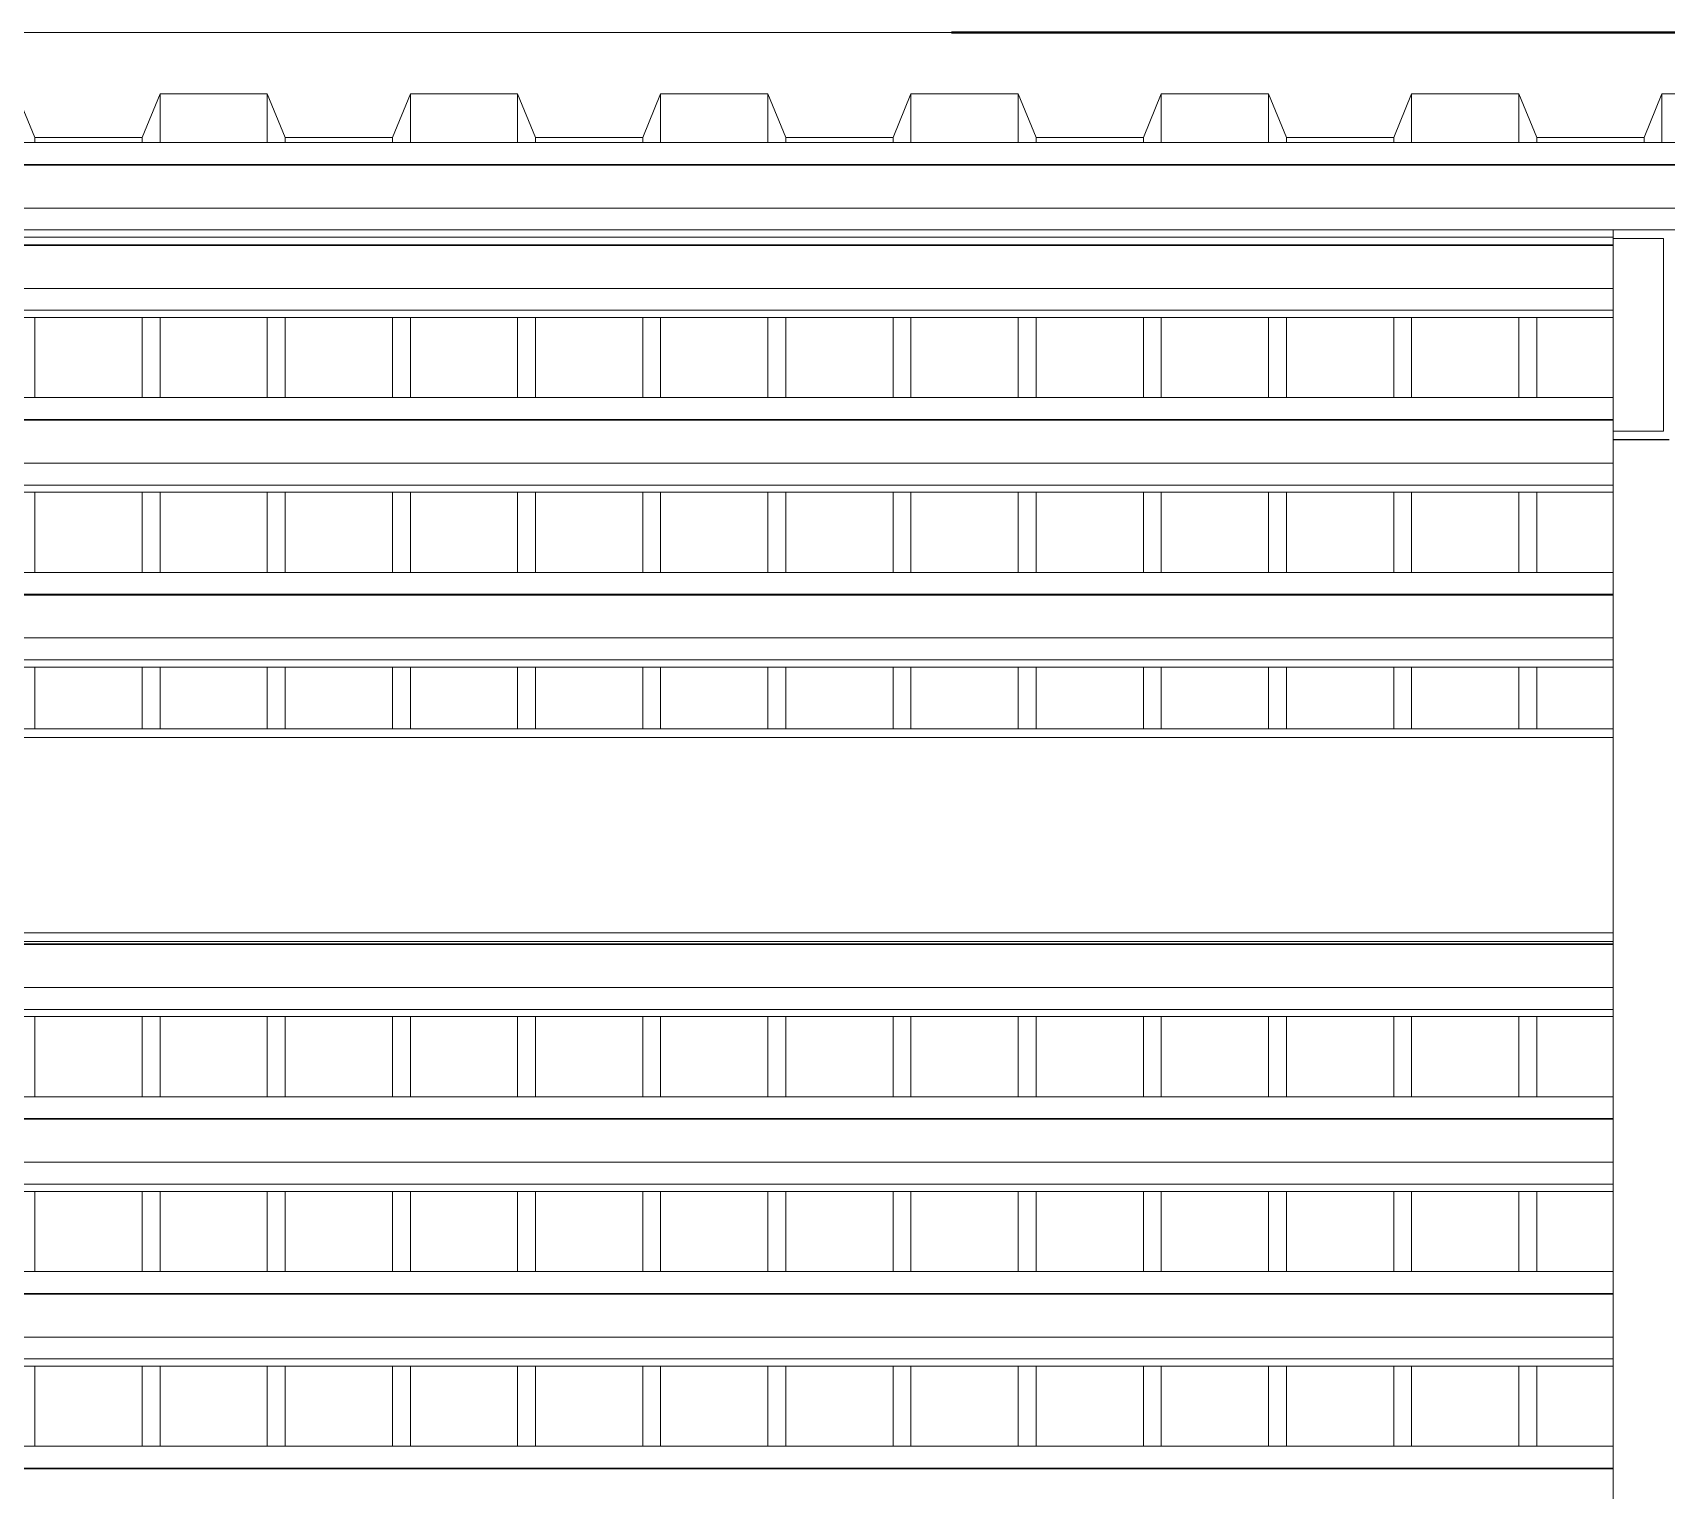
# Model space of a CAD drawing. Header units: metres. Extents: x 78 to 178, y -74 to 157.
# Drawn here: x 111.971 to 113.814, y -50.198 to -48.553 of the extents above; entities that cross this region are included whole.
import ezdxf

# ---------------------------------------------------------------- set-up
doc = ezdxf.new("R2010")
doc.units = ezdxf.units.M
doc.layers.add('01_Fina', color=252, linetype='Continuous', lineweight=15)
doc.layers.add('Cortes', color=7, linetype='Continuous', lineweight=40)

msp = doc.modelspace()

# ---------------------------------------------------------------- linework, layer by layer
at = {"layer": '01_Fina'}
for p, q in [((111.40859, -48.55302), (113.00741, -48.55302)), ((111.97342, -48.67139), (111.95325, -48.62207)), ((112.11463, -48.62207), (112.09445, -48.67139)), ((112.11463, -48.62207), (112.11463, -48.67704)), ((112.23566, -48.62207), (112.11463, -48.62207)), ((112.23566, -48.62207), (112.23566, -48.67704)), ((112.25583, -48.67139), (112.23566, -48.62207)), ((112.39704, -48.62207), (112.37687, -48.67139)), ((112.39704, -48.62207), (112.39704, -48.67704)), ((112.51807, -48.62207), (112.39704, -48.62207)), ((112.51807, -48.62207), (112.51807, -48.67704)), ((112.53825, -48.67139), (112.51807, -48.62207)), ((112.67945, -48.62207), (112.65928, -48.67139)), ((112.67945, -48.62207), (112.67945, -48.67704)), ((112.80049, -48.62207), (112.67945, -48.62207)), ((112.80049, -48.62207), (112.80049, -48.67704)), ((112.82066, -48.67139), (112.80049, -48.62207)), ((112.96187, -48.62207), (112.9417, -48.67139)), ((112.96187, -48.62207), (112.96187, -48.67704)), ((113.0829, -48.62207), (112.96187, -48.62207)), ((113.0829, -48.62207), (113.0829, -48.67704)), ((113.10307, -48.67139), (113.0829, -48.62207)), ((113.24428, -48.62207), (113.22411, -48.67139)), ((113.24428, -48.62207), (113.24428, -48.67704)), ((113.36532, -48.62207), (113.24428, -48.62207)), ((113.36532, -48.62207), (113.36532, -48.67704)), ((113.38549, -48.67139), (113.36532, -48.62207)), ((113.5267, -48.62207), (113.50652, -48.67139)), ((113.5267, -48.62207), (113.5267, -48.67704)), ((113.64773, -48.62207), (113.5267, -48.62207)), ((113.64773, -48.62207), (113.64773, -48.67704)), ((113.6679, -48.67139), (113.64773, -48.62207)), ((113.80911, -48.62207), (113.78894, -48.67139)), ((113.80911, -48.62207), (113.80911, -48.67704)), ((113.93014, -48.62207), (113.80911, -48.62207)), ((111.97342, -48.67139), (111.97342, -48.67704)), ((111.97342, -48.67139), (112.09445, -48.67139)), ((112.09445, -48.67139), (112.09445, -48.67704)), ((112.25583, -48.67139), (112.25583, -48.67704)), ((112.25583, -48.67139), (112.37687, -48.67139)), ((112.37687, -48.67139), (112.37687, -48.67704)), ((112.53825, -48.67139), (112.53825, -48.67704)), ((112.53825, -48.67139), (112.65928, -48.67139)), ((112.65928, -48.67139), (112.65928, -48.67704)), ((112.82066, -48.67139), (112.82066, -48.67704)), ((112.82066, -48.67139), (112.9417, -48.67139)), ((112.9417, -48.67139), (112.9417, -48.67704)), ((113.10307, -48.67139), (113.10307, -48.67704)), ((113.10307, -48.67139), (113.22411, -48.67139)), ((113.22411, -48.67139), (113.22411, -48.67704)), ((113.38549, -48.67139), (113.38549, -48.67704)), ((113.38549, -48.67139), (113.50652, -48.67139)), ((113.50652, -48.67139), (113.50652, -48.67704)), ((113.6679, -48.67139), (113.6679, -48.67704)), ((113.6679, -48.67139), (113.78894, -48.67139)), ((113.78894, -48.67139), (113.78894, -48.67704)), ((111.95325, -48.67704), (111.97342, -48.67704)), ((111.97342, -48.67704), (112.09445, -48.67704)), ((112.09445, -48.67704), (112.11463, -48.67704)), ((112.11463, -48.67704), (112.23566, -48.67704)), ((112.23566, -48.67704), (112.25583, -48.67704)), ((112.25583, -48.67704), (112.37687, -48.67704)), ((112.37687, -48.67704), (112.39704, -48.67704)), ((112.39704, -48.67704), (112.51807, -48.67704)), ((112.51807, -48.67704), (112.53825, -48.67704)), ((112.53825, -48.67704), (112.65928, -48.67704)), ((112.65928, -48.67704), (112.67945, -48.67704)), ((112.67945, -48.67704), (112.80049, -48.67704)), ((112.80049, -48.67704), (112.82066, -48.67704)), ((112.82066, -48.67704), (112.9417, -48.67704)), ((112.9417, -48.67704), (112.96187, -48.67704)), ((112.96187, -48.67704), (113.0829, -48.67704)), ((113.0829, -48.67704), (113.10307, -48.67704)), ((113.10307, -48.67704), (113.22411, -48.67704)), ((113.22411, -48.67704), (113.24428, -48.67704)), ((113.24428, -48.67704), (113.36532, -48.67704)), ((113.36532, -48.67704), (113.38549, -48.67704)), ((113.38549, -48.67704), (113.50652, -48.67704)), ((113.50652, -48.67704), (113.5267, -48.67704)), ((113.5267, -48.67704), (113.64773, -48.67704)), ((113.64773, -48.67704), (113.6679, -48.67704)), ((113.6679, -48.67704), (113.78894, -48.67704)), ((113.78894, -48.67704), (113.80911, -48.67704)), ((113.80911, -48.67704), (113.93014, -48.67704)), ((99.80945, -48.7017), (114.49982, -48.7017)), ((99.80945, -48.70252), (114.49982, -48.70252)), ((99.80945, -48.75102), (114.49982, -48.75102)), ((110.12404, -48.77568), (113.75404, -48.77568)), ((110.12404, -48.7839), (113.75404, -48.7839)), ((113.75404, -48.77568), (113.87404, -48.77568)), ((113.75404, -48.7839), (113.75404, -48.77568)), ((113.75404, -48.78534), (113.75404, -48.7839)), ((113.81094, -48.78534), (113.75404, -48.78534)), ((113.75404, -48.78534), (113.75404, -48.79241)), ((113.81094, -48.78534), (113.81094, -49.00275)), ((110.12404, -48.79241), (113.75404, -48.79241)), ((110.12404, -48.79323), (113.75404, -48.79323)), ((113.75404, -48.79241), (113.75404, -48.79323)), ((113.75404, -48.79323), (113.75404, -48.84173)), ((110.12404, -48.84173), (113.75404, -48.84173)), ((113.75404, -48.84173), (113.75404, -48.86639)), ((110.12404, -48.86639), (113.75404, -48.86639)), ((111.95325, -48.87461), (111.97342, -48.87461)), ((111.97342, -48.87461), (111.97342, -48.96503)), ((111.97342, -48.87461), (112.09445, -48.87461)), ((112.09445, -48.87461), (112.09445, -48.96503)), ((112.09445, -48.87461), (112.11463, -48.87461)), ((112.11463, -48.87461), (112.11463, -48.96503)), ((112.11463, -48.87461), (112.23566, -48.87461)), ((112.23566, -48.87461), (112.23566, -48.96503)), ((112.23566, -48.87461), (112.25583, -48.87461)), ((112.25583, -48.87461), (112.25583, -48.96503)), ((112.25583, -48.87461), (112.37687, -48.87461)), ((112.37687, -48.87461), (112.37687, -48.96503)), ((112.37687, -48.87461), (112.39704, -48.87461)), ((112.39704, -48.87461), (112.39704, -48.96503)), ((112.39704, -48.87461), (112.51807, -48.87461)), ((112.51807, -48.87461), (112.51807, -48.96503)), ((112.51807, -48.87461), (112.53825, -48.87461)), ((112.53825, -48.87461), (112.53825, -48.96503)), ((112.53825, -48.87461), (112.65928, -48.87461)), ((112.65928, -48.87461), (112.65928, -48.96503)), ((112.65928, -48.87461), (112.67945, -48.87461)), ((112.67945, -48.87461), (112.67945, -48.96503)), ((112.67945, -48.87461), (112.80049, -48.87461)), ((112.80049, -48.87461), (112.80049, -48.96503)), ((112.80049, -48.87461), (112.82066, -48.87461)), ((112.82066, -48.87461), (112.82066, -48.96503)), ((112.82066, -48.87461), (112.9417, -48.87461)), ((112.9417, -48.87461), (112.9417, -48.96503)), ((112.9417, -48.87461), (112.96187, -48.87461)), ((112.96187, -48.87461), (112.96187, -48.96503)), ((112.96187, -48.87461), (113.0829, -48.87461)), ((113.0829, -48.87461), (113.0829, -48.96503)), ((113.0829, -48.87461), (113.10307, -48.87461)), ((113.10307, -48.87461), (113.10307, -48.96503)), ((113.10307, -48.87461), (113.22411, -48.87461)), ((113.22411, -48.87461), (113.22411, -48.96503)), ((113.22411, -48.87461), (113.24428, -48.87461)), ((113.24428, -48.87461), (113.24428, -48.96503)), ((113.24428, -48.87461), (113.36532, -48.87461)), ((113.36532, -48.87461), (113.36532, -48.96503)), ((113.36532, -48.87461), (113.38549, -48.87461)), ((113.38549, -48.87461), (113.38549, -48.96503)), ((113.38549, -48.87461), (113.50652, -48.87461)), ((113.50652, -48.87461), (113.50652, -48.96503)), ((113.50652, -48.87461), (113.5267, -48.87461)), ((113.5267, -48.87461), (113.5267, -48.96503)), ((113.5267, -48.87461), (113.64773, -48.87461)), ((113.64773, -48.87461), (113.64773, -48.96503)), ((113.64773, -48.87461), (113.6679, -48.87461)), ((113.6679, -48.87461), (113.6679, -48.96503)), ((113.6679, -48.87461), (113.75404, -48.87461)), ((113.75404, -48.86639), (113.75404, -48.87461)), ((113.75404, -48.87461), (113.75404, -48.96503)), ((111.95325, -48.96503), (111.97342, -48.96503)), ((111.97342, -48.96503), (112.09445, -48.96503)), ((112.09445, -48.96503), (112.11463, -48.96503)), ((112.11463, -48.96503), (112.23566, -48.96503)), ((112.23566, -48.96503), (112.25583, -48.96503)), ((112.25583, -48.96503), (112.37687, -48.96503)), ((112.37687, -48.96503), (112.39704, -48.96503)), ((112.39704, -48.96503), (112.51807, -48.96503)), ((112.51807, -48.96503), (112.53825, -48.96503)), ((112.53825, -48.96503), (112.65928, -48.96503)), ((112.65928, -48.96503), (112.67945, -48.96503)), ((112.67945, -48.96503), (112.80049, -48.96503)), ((112.80049, -48.96503), (112.82066, -48.96503)), ((112.82066, -48.96503), (112.9417, -48.96503)), ((112.9417, -48.96503), (112.96187, -48.96503)), ((112.96187, -48.96503), (113.0829, -48.96503)), ((113.0829, -48.96503), (113.10307, -48.96503)), ((113.10307, -48.96503), (113.22411, -48.96503)), ((113.22411, -48.96503), (113.24428, -48.96503)), ((113.24428, -48.96503), (113.36532, -48.96503)), ((113.36532, -48.96503), (113.38549, -48.96503)), ((113.38549, -48.96503), (113.50652, -48.96503)), ((113.50652, -48.96503), (113.5267, -48.96503)), ((113.5267, -48.96503), (113.64773, -48.96503)), ((113.64773, -48.96503), (113.6679, -48.96503)), ((113.6679, -48.96503), (113.75404, -48.96503)), ((113.75404, -48.96503), (113.75404, -48.98969)), ((110.12404, -48.98969), (113.75404, -48.98969)), ((110.12404, -48.99051), (113.75404, -48.99051)), ((113.75404, -48.98969), (113.75404, -48.99051)), ((113.75404, -48.99051), (113.75404, -49.00275)), ((113.75404, -49.01241), (113.75404, -49.00275)), ((113.75404, -49.00275), (113.81094, -49.00275)), ((113.81094, -49.01241), (113.75404, -49.01241)), ((113.75404, -49.01241), (113.75404, -49.01266)), ((113.81094, -49.01266), (113.75404, -49.01266)), ((113.75404, -49.03901), (113.75404, -49.01266)), ((113.81094, -49.01241), (113.81094, -49.01266)), ((113.81714, -49.01241), (113.81094, -49.01241)), ((113.81714, -49.01266), (113.81094, -49.01266)), ((110.12404, -49.03901), (113.75404, -49.03901)), ((113.75404, -49.03901), (113.75404, -49.06367)), ((110.12404, -49.06367), (113.75404, -49.06367)), ((111.95325, -49.07189), (111.97342, -49.07189)), ((111.97342, -49.07189), (111.97342, -49.16231)), ((111.97342, -49.07189), (112.09445, -49.07189)), ((112.09445, -49.07189), (112.09445, -49.16231)), ((112.09445, -49.07189), (112.11463, -49.07189)), ((112.11463, -49.07189), (112.11463, -49.16231)), ((112.11463, -49.07189), (112.23566, -49.07189)), ((112.23566, -49.07189), (112.23566, -49.16231)), ((112.23566, -49.07189), (112.25583, -49.07189)), ((112.25583, -49.07189), (112.25583, -49.16231)), ((112.25583, -49.07189), (112.37687, -49.07189)), ((112.37687, -49.07189), (112.37687, -49.16231)), ((112.37687, -49.07189), (112.39704, -49.07189)), ((112.39704, -49.07189), (112.39704, -49.16231)), ((112.39704, -49.07189), (112.51807, -49.07189)), ((112.51807, -49.07189), (112.51807, -49.16231)), ((112.51807, -49.07189), (112.53825, -49.07189)), ((112.53825, -49.07189), (112.53825, -49.16231)), ((112.53825, -49.07189), (112.65928, -49.07189)), ((112.65928, -49.07189), (112.65928, -49.16231)), ((112.65928, -49.07189), (112.67945, -49.07189)), ((112.67945, -49.07189), (112.67945, -49.16231)), ((112.67945, -49.07189), (112.80049, -49.07189)), ((112.80049, -49.07189), (112.80049, -49.16231)), ((112.80049, -49.07189), (112.82066, -49.07189)), ((112.82066, -49.07189), (112.82066, -49.16231)), ((112.82066, -49.07189), (112.9417, -49.07189)), ((112.9417, -49.07189), (112.9417, -49.16231)), ((112.9417, -49.07189), (112.96187, -49.07189)), ((112.96187, -49.07189), (112.96187, -49.16231)), ((112.96187, -49.07189), (113.0829, -49.07189)), ((113.0829, -49.07189), (113.0829, -49.16231)), ((113.0829, -49.07189), (113.10307, -49.07189)), ((113.10307, -49.07189), (113.10307, -49.16231)), ((113.10307, -49.07189), (113.22411, -49.07189)), ((113.22411, -49.07189), (113.22411, -49.16231)), ((113.22411, -49.07189), (113.24428, -49.07189)), ((113.24428, -49.07189), (113.24428, -49.16231)), ((113.24428, -49.07189), (113.36532, -49.07189)), ((113.36532, -49.07189), (113.36532, -49.16231)), ((113.36532, -49.07189), (113.38549, -49.07189)), ((113.38549, -49.07189), (113.38549, -49.16231)), ((113.38549, -49.07189), (113.50652, -49.07189)), ((113.50652, -49.07189), (113.50652, -49.16231)), ((113.50652, -49.07189), (113.5267, -49.07189)), ((113.5267, -49.07189), (113.5267, -49.16231)), ((113.5267, -49.07189), (113.64773, -49.07189)), ((113.64773, -49.07189), (113.64773, -49.16231)), ((113.64773, -49.07189), (113.6679, -49.07189)), ((113.6679, -49.07189), (113.6679, -49.16231)), ((113.6679, -49.07189), (113.75404, -49.07189)), ((113.75404, -49.06367), (113.75404, -49.07189)), ((113.75404, -49.07189), (113.75404, -49.16231)), ((111.95325, -49.16231), (111.97342, -49.16231)), ((111.97342, -49.16231), (112.09445, -49.16231)), ((112.09445, -49.16231), (112.11463, -49.16231)), ((112.11463, -49.16231), (112.23566, -49.16231)), ((112.23566, -49.16231), (112.25583, -49.16231)), ((112.25583, -49.16231), (112.37687, -49.16231)), ((112.37687, -49.16231), (112.39704, -49.16231)), ((112.39704, -49.16231), (112.51807, -49.16231)), ((112.51807, -49.16231), (112.53825, -49.16231)), ((112.53825, -49.16231), (112.65928, -49.16231)), ((112.65928, -49.16231), (112.67945, -49.16231)), ((112.67945, -49.16231), (112.80049, -49.16231)), ((112.80049, -49.16231), (112.82066, -49.16231)), ((112.82066, -49.16231), (112.9417, -49.16231)), ((112.9417, -49.16231), (112.96187, -49.16231)), ((112.96187, -49.16231), (113.0829, -49.16231)), ((113.0829, -49.16231), (113.10307, -49.16231)), ((113.10307, -49.16231), (113.22411, -49.16231)), ((113.22411, -49.16231), (113.24428, -49.16231)), ((113.24428, -49.16231), (113.36532, -49.16231)), ((113.36532, -49.16231), (113.38549, -49.16231)), ((113.38549, -49.16231), (113.50652, -49.16231)), ((113.50652, -49.16231), (113.5267, -49.16231)), ((113.5267, -49.16231), (113.64773, -49.16231)), ((113.64773, -49.16231), (113.6679, -49.16231)), ((113.6679, -49.16231), (113.75404, -49.16231)), ((113.75404, -49.16231), (113.75404, -49.18697)), ((110.12404, -49.18697), (113.75404, -49.18697)), ((110.12404, -49.18779), (113.75404, -49.18779)), ((113.75404, -49.18697), (113.75404, -49.18779)), ((113.75404, -49.18779), (113.75404, -49.23629)), ((110.12404, -49.23629), (113.75404, -49.23629)), ((113.75404, -49.23629), (113.75404, -49.26095)), ((110.12404, -49.26095), (113.75404, -49.26095)), ((113.75404, -49.26095), (113.75404, -49.26917)), ((111.95325, -49.26917), (111.97342, -49.26917)), ((111.97342, -49.26917), (111.97342, -49.33883)), ((111.97342, -49.26917), (112.09445, -49.26917)), ((112.09445, -49.26917), (112.09445, -49.33883)), ((112.09445, -49.26917), (112.11463, -49.26917)), ((112.11463, -49.26917), (112.11463, -49.33883)), ((112.11463, -49.26917), (112.23566, -49.26917)), ((112.23566, -49.26917), (112.23566, -49.33883)), ((112.23566, -49.26917), (112.25583, -49.26917)), ((112.25583, -49.26917), (112.25583, -49.33883)), ((112.25583, -49.26917), (112.37687, -49.26917)), ((112.37687, -49.26917), (112.37687, -49.33883)), ((112.37687, -49.26917), (112.39704, -49.26917)), ((112.39704, -49.26917), (112.39704, -49.33883)), ((112.39704, -49.26917), (112.51807, -49.26917)), ((112.51807, -49.26917), (112.51807, -49.33883)), ((112.51807, -49.26917), (112.53825, -49.26917)), ((112.53825, -49.26917), (112.53825, -49.33883)), ((112.53825, -49.26917), (112.65928, -49.26917)), ((112.65928, -49.26917), (112.65928, -49.33883)), ((112.65928, -49.26917), (112.67945, -49.26917)), ((112.67945, -49.26917), (112.67945, -49.33883)), ((112.67945, -49.26917), (112.80049, -49.26917)), ((112.80049, -49.26917), (112.80049, -49.33883)), ((112.80049, -49.26917), (112.82066, -49.26917)), ((112.82066, -49.26917), (112.82066, -49.33883)), ((112.82066, -49.26917), (112.9417, -49.26917)), ((112.9417, -49.26917), (112.9417, -49.33883)), ((112.9417, -49.26917), (112.96187, -49.26917)), ((112.96187, -49.26917), (112.96187, -49.33883)), ((112.96187, -49.26917), (113.0829, -49.26917)), ((113.0829, -49.26917), (113.0829, -49.33883)), ((113.0829, -49.26917), (113.10307, -49.26917)), ((113.10307, -49.26917), (113.10307, -49.33883)), ((113.10307, -49.26917), (113.22411, -49.26917)), ((113.22411, -49.26917), (113.22411, -49.33883)), ((113.22411, -49.26917), (113.24428, -49.26917)), ((113.24428, -49.26917), (113.24428, -49.33883)), ((113.24428, -49.26917), (113.36532, -49.26917)), ((113.36532, -49.26917), (113.36532, -49.33883)), ((113.36532, -49.26917), (113.38549, -49.26917)), ((113.38549, -49.26917), (113.38549, -49.33883)), ((113.38549, -49.26917), (113.50652, -49.26917)), ((113.50652, -49.26917), (113.50652, -49.33883)), ((113.50652, -49.26917), (113.5267, -49.26917)), ((113.5267, -49.26917), (113.5267, -49.33883)), ((113.5267, -49.26917), (113.64773, -49.26917)), ((113.64773, -49.26917), (113.64773, -49.33883)), ((113.64773, -49.26917), (113.6679, -49.26917)), ((113.6679, -49.26917), (113.6679, -49.33883)), ((113.6679, -49.26917), (113.75404, -49.26917)), ((113.75404, -49.26917), (113.75404, -49.33883)), ((111.97342, -49.33883), (111.95325, -49.33883)), ((112.09445, -49.33883), (111.97342, -49.33883)), ((112.11463, -49.33883), (112.09445, -49.33883)), ((112.23566, -49.33883), (112.11463, -49.33883)), ((112.25583, -49.33883), (112.23566, -49.33883)), ((112.37687, -49.33883), (112.25583, -49.33883)), ((112.39704, -49.33883), (112.37687, -49.33883)), ((112.51807, -49.33883), (112.39704, -49.33883)), ((112.53825, -49.33883), (112.51807, -49.33883)), ((112.65928, -49.33883), (112.53825, -49.33883)), ((112.67945, -49.33883), (112.65928, -49.33883)), ((112.80049, -49.33883), (112.67945, -49.33883)), ((112.82066, -49.33883), (112.80049, -49.33883)), ((112.9417, -49.33883), (112.82066, -49.33883)), ((112.96187, -49.33883), (112.9417, -49.33883)), ((113.0829, -49.33883), (112.96187, -49.33883)), ((113.10307, -49.33883), (113.0829, -49.33883)), ((113.22411, -49.33883), (113.10307, -49.33883)), ((113.24428, -49.33883), (113.22411, -49.33883)), ((113.36532, -49.33883), (113.24428, -49.33883)), ((113.38549, -49.33883), (113.36532, -49.33883)), ((113.50652, -49.33883), (113.38549, -49.33883)), ((113.5267, -49.33883), (113.50652, -49.33883)), ((113.64773, -49.33883), (113.5267, -49.33883)), ((113.6679, -49.33883), (113.64773, -49.33883)), ((113.75404, -49.33883), (113.6679, -49.33883)), ((113.75404, -49.33883), (113.75404, -49.34863)), ((113.75404, -49.34863), (110.12404, -49.34863)), ((113.75404, -49.34863), (113.75404, -49.56903)), ((113.75404, -49.56903), (110.12404, -49.56903)), ((113.75404, -49.57883), (110.12404, -49.57883)), ((113.75404, -49.56903), (113.75404, -49.57883)), ((113.75404, -49.57883), (113.75404, -49.58153)), ((110.12404, -49.58153), (113.75404, -49.58153)), ((110.12404, -49.58235), (113.75404, -49.58235)), ((113.75404, -49.58153), (113.75404, -49.58235)), ((113.75404, -49.58235), (113.75404, -49.63085)), ((110.12404, -49.63085), (113.75404, -49.63085)), ((113.75404, -49.63085), (113.75404, -49.65551)), ((110.12404, -49.65551), (113.75404, -49.65551)), ((111.95325, -49.66373), (111.97342, -49.66373)), ((111.97342, -49.66373), (111.97342, -49.75415)), ((111.97342, -49.66373), (112.09445, -49.66373)), ((112.09445, -49.66373), (112.09445, -49.75415)), ((112.09445, -49.66373), (112.11463, -49.66373)), ((112.11463, -49.66373), (112.11463, -49.75415)), ((112.11463, -49.66373), (112.23566, -49.66373)), ((112.23566, -49.66373), (112.23566, -49.75415)), ((112.23566, -49.66373), (112.25583, -49.66373)), ((112.25583, -49.66373), (112.25583, -49.75415)), ((112.25583, -49.66373), (112.37687, -49.66373)), ((112.37687, -49.66373), (112.37687, -49.75415)), ((112.37687, -49.66373), (112.39704, -49.66373)), ((112.39704, -49.66373), (112.39704, -49.75415)), ((112.39704, -49.66373), (112.51807, -49.66373)), ((112.51807, -49.66373), (112.51807, -49.75415)), ((112.51807, -49.66373), (112.53825, -49.66373)), ((112.53825, -49.66373), (112.53825, -49.75415)), ((112.53825, -49.66373), (112.65928, -49.66373)), ((112.65928, -49.66373), (112.65928, -49.75415)), ((112.65928, -49.66373), (112.67945, -49.66373)), ((112.67945, -49.66373), (112.67945, -49.75415)), ((112.67945, -49.66373), (112.80049, -49.66373)), ((112.80049, -49.66373), (112.80049, -49.75415)), ((112.80049, -49.66373), (112.82066, -49.66373)), ((112.82066, -49.66373), (112.82066, -49.75415)), ((112.82066, -49.66373), (112.9417, -49.66373)), ((112.9417, -49.66373), (112.9417, -49.75415)), ((112.9417, -49.66373), (112.96187, -49.66373)), ((112.96187, -49.66373), (112.96187, -49.75415)), ((112.96187, -49.66373), (113.0829, -49.66373)), ((113.0829, -49.66373), (113.0829, -49.75415)), ((113.0829, -49.66373), (113.10307, -49.66373)), ((113.10307, -49.66373), (113.10307, -49.75415)), ((113.10307, -49.66373), (113.22411, -49.66373)), ((113.22411, -49.66373), (113.22411, -49.75415)), ((113.22411, -49.66373), (113.24428, -49.66373)), ((113.24428, -49.66373), (113.24428, -49.75415)), ((113.24428, -49.66373), (113.36532, -49.66373)), ((113.36532, -49.66373), (113.36532, -49.75415)), ((113.36532, -49.66373), (113.38549, -49.66373)), ((113.38549, -49.66373), (113.38549, -49.75415)), ((113.38549, -49.66373), (113.50652, -49.66373)), ((113.50652, -49.66373), (113.50652, -49.75415)), ((113.50652, -49.66373), (113.5267, -49.66373)), ((113.5267, -49.66373), (113.5267, -49.75415)), ((113.5267, -49.66373), (113.64773, -49.66373)), ((113.64773, -49.66373), (113.64773, -49.75415)), ((113.64773, -49.66373), (113.6679, -49.66373)), ((113.6679, -49.66373), (113.6679, -49.75415)), ((113.6679, -49.66373), (113.75404, -49.66373)), ((113.75404, -49.65551), (113.75404, -49.66373)), ((113.75404, -49.66373), (113.75404, -49.75415)), ((111.95325, -49.75415), (111.97342, -49.75415)), ((111.97342, -49.75415), (112.09445, -49.75415)), ((112.09445, -49.75415), (112.11463, -49.75415)), ((112.11463, -49.75415), (112.23566, -49.75415)), ((112.23566, -49.75415), (112.25583, -49.75415)), ((112.25583, -49.75415), (112.37687, -49.75415)), ((112.37687, -49.75415), (112.39704, -49.75415)), ((112.39704, -49.75415), (112.51807, -49.75415)), ((112.51807, -49.75415), (112.53825, -49.75415)), ((112.53825, -49.75415), (112.65928, -49.75415)), ((112.65928, -49.75415), (112.67945, -49.75415)), ((112.67945, -49.75415), (112.80049, -49.75415)), ((112.80049, -49.75415), (112.82066, -49.75415)), ((112.82066, -49.75415), (112.9417, -49.75415)), ((112.9417, -49.75415), (112.96187, -49.75415)), ((112.96187, -49.75415), (113.0829, -49.75415)), ((113.0829, -49.75415), (113.10307, -49.75415)), ((113.10307, -49.75415), (113.22411, -49.75415)), ((113.22411, -49.75415), (113.24428, -49.75415)), ((113.24428, -49.75415), (113.36532, -49.75415)), ((113.36532, -49.75415), (113.38549, -49.75415)), ((113.38549, -49.75415), (113.50652, -49.75415)), ((113.50652, -49.75415), (113.5267, -49.75415)), ((113.5267, -49.75415), (113.64773, -49.75415)), ((113.64773, -49.75415), (113.6679, -49.75415)), ((113.6679, -49.75415), (113.75404, -49.75415)), ((113.75404, -49.75415), (113.75404, -49.77881)), ((110.12404, -49.77881), (113.75404, -49.77881)), ((110.12404, -49.77963), (113.75404, -49.77963)), ((113.75404, -49.77881), (113.75404, -49.77963)), ((113.75404, -49.77963), (113.75404, -49.82813)), ((110.12404, -49.82813), (113.75404, -49.82813)), ((113.75404, -49.82813), (113.75404, -49.85279)), ((110.12404, -49.85279), (113.75404, -49.85279)), ((113.75404, -49.86101), (113.75404, -49.85279)), ((111.95325, -49.86101), (111.97342, -49.86101)), ((111.97342, -49.86101), (111.97342, -49.95143)), ((111.97342, -49.86101), (112.09445, -49.86101)), ((112.09445, -49.86101), (112.09445, -49.95143)), ((112.09445, -49.86101), (112.11463, -49.86101)), ((112.11463, -49.86101), (112.11463, -49.95143)), ((112.11463, -49.86101), (112.23566, -49.86101)), ((112.23566, -49.86101), (112.23566, -49.95143)), ((112.23566, -49.86101), (112.25583, -49.86101)), ((112.25583, -49.86101), (112.25583, -49.95143)), ((112.25583, -49.86101), (112.37687, -49.86101)), ((112.37687, -49.86101), (112.37687, -49.95143)), ((112.37687, -49.86101), (112.39704, -49.86101)), ((112.39704, -49.86101), (112.39704, -49.95143)), ((112.39704, -49.86101), (112.51807, -49.86101)), ((112.51807, -49.86101), (112.51807, -49.95143)), ((112.51807, -49.86101), (112.53825, -49.86101)), ((112.53825, -49.86101), (112.53825, -49.95143)), ((112.53825, -49.86101), (112.65928, -49.86101)), ((112.65928, -49.86101), (112.65928, -49.95143)), ((112.65928, -49.86101), (112.67945, -49.86101)), ((112.67945, -49.86101), (112.67945, -49.95143)), ((112.67945, -49.86101), (112.80049, -49.86101)), ((112.80049, -49.86101), (112.80049, -49.95143)), ((112.80049, -49.86101), (112.82066, -49.86101)), ((112.82066, -49.86101), (112.82066, -49.95143)), ((112.82066, -49.86101), (112.9417, -49.86101)), ((112.9417, -49.86101), (112.9417, -49.95143)), ((112.9417, -49.86101), (112.96187, -49.86101)), ((112.96187, -49.86101), (112.96187, -49.95143)), ((112.96187, -49.86101), (113.0829, -49.86101)), ((113.0829, -49.86101), (113.0829, -49.95143)), ((113.0829, -49.86101), (113.10307, -49.86101)), ((113.10307, -49.86101), (113.10307, -49.95143)), ((113.10307, -49.86101), (113.22411, -49.86101)), ((113.22411, -49.86101), (113.22411, -49.95143)), ((113.22411, -49.86101), (113.24428, -49.86101)), ((113.24428, -49.86101), (113.24428, -49.95143)), ((113.24428, -49.86101), (113.36532, -49.86101)), ((113.36532, -49.86101), (113.36532, -49.95143)), ((113.36532, -49.86101), (113.38549, -49.86101)), ((113.38549, -49.86101), (113.38549, -49.95143)), ((113.38549, -49.86101), (113.50652, -49.86101)), ((113.50652, -49.86101), (113.50652, -49.95143)), ((113.50652, -49.86101), (113.5267, -49.86101)), ((113.5267, -49.86101), (113.5267, -49.95143)), ((113.5267, -49.86101), (113.64773, -49.86101)), ((113.64773, -49.86101), (113.64773, -49.95143)), ((113.64773, -49.86101), (113.6679, -49.86101)), ((113.6679, -49.86101), (113.6679, -49.95143)), ((113.6679, -49.86101), (113.75404, -49.86101)), ((113.75404, -49.95143), (113.75404, -49.86101)), ((111.95325, -49.95143), (111.97342, -49.95143)), ((111.97342, -49.95143), (112.09445, -49.95143)), ((112.09445, -49.95143), (112.11463, -49.95143)), ((112.11463, -49.95143), (112.23566, -49.95143)), ((112.23566, -49.95143), (112.25583, -49.95143)), ((112.25583, -49.95143), (112.37687, -49.95143)), ((112.37687, -49.95143), (112.39704, -49.95143)), ((112.39704, -49.95143), (112.51807, -49.95143)), ((112.51807, -49.95143), (112.53825, -49.95143)), ((112.53825, -49.95143), (112.65928, -49.95143)), ((112.65928, -49.95143), (112.67945, -49.95143)), ((112.67945, -49.95143), (112.80049, -49.95143)), ((112.80049, -49.95143), (112.82066, -49.95143)), ((112.82066, -49.95143), (112.9417, -49.95143)), ((112.9417, -49.95143), (112.96187, -49.95143)), ((112.96187, -49.95143), (113.0829, -49.95143)), ((113.0829, -49.95143), (113.10307, -49.95143)), ((113.10307, -49.95143), (113.22411, -49.95143)), ((113.22411, -49.95143), (113.24428, -49.95143)), ((113.24428, -49.95143), (113.36532, -49.95143)), ((113.36532, -49.95143), (113.38549, -49.95143)), ((113.38549, -49.95143), (113.50652, -49.95143)), ((113.50652, -49.95143), (113.5267, -49.95143)), ((113.5267, -49.95143), (113.64773, -49.95143)), ((113.64773, -49.95143), (113.6679, -49.95143)), ((113.6679, -49.95143), (113.75404, -49.95143)), ((113.75404, -49.95143), (113.75404, -49.97609)), ((110.12404, -49.97609), (113.75404, -49.97609)), ((110.12404, -49.97691), (113.75404, -49.97691)), ((113.75404, -49.97609), (113.75404, -49.97691)), ((113.75404, -50.0254), (113.75404, -49.97691)), ((110.12404, -50.0254), (113.75404, -50.0254)), ((113.75404, -50.0254), (113.75404, -50.05006)), ((110.12404, -50.05006), (113.75404, -50.05006)), ((113.75404, -50.05006), (113.75404, -50.05828)), ((111.95325, -50.05828), (111.97342, -50.05828)), ((111.97342, -50.05828), (111.97342, -50.1487)), ((111.97342, -50.05828), (112.09445, -50.05828)), ((112.09445, -50.05828), (112.09445, -50.1487)), ((112.09445, -50.05828), (112.11463, -50.05828)), ((112.11463, -50.05828), (112.11463, -50.1487)), ((112.11463, -50.05828), (112.23566, -50.05828)), ((112.23566, -50.05828), (112.23566, -50.1487)), ((112.23566, -50.05828), (112.25583, -50.05828)), ((112.25583, -50.05828), (112.25583, -50.1487)), ((112.25583, -50.05828), (112.37687, -50.05828)), ((112.37687, -50.05828), (112.37687, -50.1487)), ((112.37687, -50.05828), (112.39704, -50.05828)), ((112.39704, -50.05828), (112.39704, -50.1487)), ((112.39704, -50.05828), (112.51807, -50.05828)), ((112.51807, -50.05828), (112.51807, -50.1487)), ((112.51807, -50.05828), (112.53825, -50.05828)), ((112.53825, -50.05828), (112.53825, -50.1487)), ((112.53825, -50.05828), (112.65928, -50.05828)), ((112.65928, -50.05828), (112.65928, -50.1487)), ((112.65928, -50.05828), (112.67945, -50.05828)), ((112.67945, -50.05828), (112.67945, -50.1487)), ((112.67945, -50.05828), (112.80049, -50.05828)), ((112.80049, -50.05828), (112.80049, -50.1487)), ((112.80049, -50.05828), (112.82066, -50.05828)), ((112.82066, -50.05828), (112.82066, -50.1487)), ((112.82066, -50.05828), (112.9417, -50.05828)), ((112.9417, -50.05828), (112.9417, -50.1487)), ((112.9417, -50.05828), (112.96187, -50.05828)), ((112.96187, -50.05828), (112.96187, -50.1487)), ((112.96187, -50.05828), (113.0829, -50.05828)), ((113.0829, -50.05828), (113.0829, -50.1487)), ((113.0829, -50.05828), (113.10307, -50.05828)), ((113.10307, -50.05828), (113.10307, -50.1487)), ((113.10307, -50.05828), (113.22411, -50.05828)), ((113.22411, -50.05828), (113.22411, -50.1487)), ((113.22411, -50.05828), (113.24428, -50.05828)), ((113.24428, -50.05828), (113.24428, -50.1487)), ((113.24428, -50.05828), (113.36532, -50.05828)), ((113.36532, -50.05828), (113.36532, -50.1487)), ((113.36532, -50.05828), (113.38549, -50.05828)), ((113.38549, -50.05828), (113.38549, -50.1487)), ((113.38549, -50.05828), (113.50652, -50.05828)), ((113.50652, -50.05828), (113.50652, -50.1487)), ((113.50652, -50.05828), (113.5267, -50.05828)), ((113.5267, -50.05828), (113.5267, -50.1487)), ((113.5267, -50.05828), (113.64773, -50.05828)), ((113.64773, -50.05828), (113.64773, -50.1487)), ((113.64773, -50.05828), (113.6679, -50.05828)), ((113.6679, -50.05828), (113.6679, -50.1487)), ((113.6679, -50.05828), (113.75404, -50.05828)), ((113.75404, -50.05828), (113.75404, -50.1487)), ((111.95325, -50.1487), (111.97342, -50.1487)), ((111.97342, -50.1487), (112.09445, -50.1487)), ((112.09445, -50.1487), (112.11463, -50.1487)), ((112.11463, -50.1487), (112.23566, -50.1487)), ((112.23566, -50.1487), (112.25583, -50.1487)), ((112.25583, -50.1487), (112.37687, -50.1487)), ((112.37687, -50.1487), (112.39704, -50.1487)), ((112.39704, -50.1487), (112.51807, -50.1487)), ((112.51807, -50.1487), (112.53825, -50.1487)), ((112.53825, -50.1487), (112.65928, -50.1487)), ((112.65928, -50.1487), (112.67945, -50.1487)), ((112.67945, -50.1487), (112.80049, -50.1487)), ((112.80049, -50.1487), (112.82066, -50.1487)), ((112.82066, -50.1487), (112.9417, -50.1487)), ((112.9417, -50.1487), (112.96187, -50.1487)), ((112.96187, -50.1487), (113.0829, -50.1487)), ((113.0829, -50.1487), (113.10307, -50.1487)), ((113.10307, -50.1487), (113.22411, -50.1487)), ((113.22411, -50.1487), (113.24428, -50.1487)), ((113.24428, -50.1487), (113.36532, -50.1487)), ((113.36532, -50.1487), (113.38549, -50.1487)), ((113.38549, -50.1487), (113.50652, -50.1487)), ((113.50652, -50.1487), (113.5267, -50.1487)), ((113.5267, -50.1487), (113.64773, -50.1487)), ((113.64773, -50.1487), (113.6679, -50.1487)), ((113.6679, -50.1487), (113.75404, -50.1487)), ((113.75404, -50.1487), (113.75404, -50.17336)), ((110.12404, -50.17336), (113.75404, -50.17336)), ((110.12404, -50.17419), (113.75404, -50.17419)), ((113.75404, -50.17336), (113.75404, -50.17419)), ((113.75404, -50.22268), (113.75404, -50.17419))]:
    msp.add_line(p, q, dxfattribs=at)
at = {"layer": 'Cortes'}
msp.add_line((113.00741, -48.55302), (114.51514, -48.55302), dxfattribs=at)

doc.saveas('drawing.dxf')
